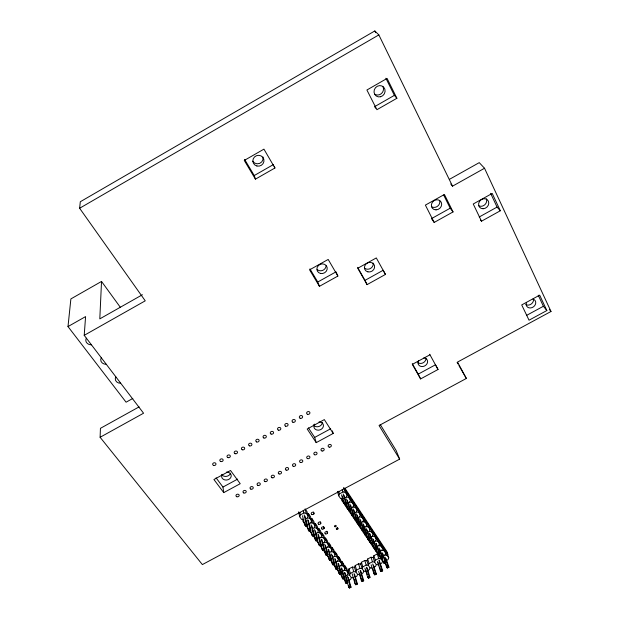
<?xml version="1.0" encoding="UTF-8"?>
<svg xmlns="http://www.w3.org/2000/svg" width="619" height="619" viewBox="0 0 619 619"><rect width="100%" height="100%" fill="white"/><g stroke="black" fill="none" stroke-linecap="round" stroke-linejoin="round"><path stroke-width="0.93" d="M380.198 424.433L396.121 450.477L399.65 459.128L202.367 564.582L100.108 437.277L100.44 428.325L139.097 406.884M132.822 398.443L126.083 402.195L67.997 326.577L70.883 298.915L101.531 281.436L99.806 318.87L142.432 294.729M100.108 437.277L143.569 413.213L84.215 335.336L85.584 316.595L67.997 326.577M385.947 558.423L388.925 567.236L388.453 567.515L385.173 557.255M379.749 549.13L382.681 557.897L382.202 558.168L378.967 547.947M379.153 560.063L382.65 570.679L382.171 570.958L378.96 560.675M382.859 553.788L385.815 562.578L385.343 562.857L382.078 552.62M373.474 539.714L376.352 548.426L375.865 548.697L372.677 538.515M373.481 565.116L376.321 573.991L375.841 574.277L372.7 563.963M376.337 543.559L379.524 553.177L379.045 553.448L375.834 543.25M366.951 529.686L369.93 538.832L369.435 539.095L366.146 528.471M369.845 533.555L373.149 543.644L372.661 543.915L369.342 533.269M366.959 567.507L370 577.303L369.512 577.589L366.448 567.244M363.74 524.866L366.688 533.98L366.193 534.243L362.927 523.643M360.73 570.78L363.686 580.614L363.198 580.901L360.204 570.525M348.218 577.318L351.019 587.222L350.524 587.508L347.414 576.173M357.248 515.101L360.134 524.161L359.631 524.417L356.42 513.863M354.501 574.045L357.387 583.918L356.892 584.204L353.967 573.798M360.506 519.983L363.423 529.075L362.92 529.338L359.685 518.761M350.663 505.22L353.488 514.219L352.977 514.474L349.828 503.967M345.023 572.768L347.793 582.649L347.29 582.943L344.466 572.521M353.967 510.18L356.823 519.209L356.312 519.465L353.132 508.934M84.215 335.336L145.241 300.826L79.627 208.255L80.315 201.74L374.812 30.95L378.851 34.912L452.528 186.164L484.53 168.252L551.003 311.481L457.534 362.069L466.355 378.449L379.06 425.516L399.65 459.128M343.986 495.208L346.748 504.145L346.23 504.392L343.135 493.939M338.562 563.592L341.27 573.426L340.76 573.705L337.989 563.321M349.278 507.928L350.13 509.197L349.611 509.452L349.186 508.818L349.278 507.928L347.623 508.81L348.474 510.087L350.13 509.197L347.336 500.229M339.413 567.871L342.121 577.728L342.941 578.889L342.121 577.728L343.715 576.893L344.535 578.053L344.04 578.339L343.622 577.759L341.239 567.933M332.256 555.173L334.655 564.071L334.144 564.35L331.42 553.997M335.297 558.957L337.974 568.76L337.463 569.047L334.717 558.671M325.486 545.254L327.954 554.585L327.428 554.864L324.642 544.055M328.704 549.587L331.312 559.344L330.794 559.622L328.109 549.285M318.514 534.739L321.153 544.944L320.627 545.215L317.895 534.452M321.888 539.536L324.565 549.765L324.039 550.043L321.284 539.257M315.35 530.831L317.725 540.085L317.191 540.356L314.491 529.609M308.254 520.153L310.784 530.266L310.243 530.529L307.612 519.836M311.93 525.972L314.266 535.195L313.725 535.458L311.063 524.742M305.012 516.145L307.279 525.307L306.73 525.57L304.13 514.892M303.914 519.79L301.615 519.449L299.728 516.78L300.416 514.838L299.774 512.176M304.633 523.705L303.225 521.724L303.681 520.432M305.306 519.047L307.395 517.933L308.084 515.998L306.97 511.557L305.105 508.888L306.212 513.321L308.084 515.998M308.556 529.253L306.699 526.622L307.156 525.345M308.773 523.968L310.854 522.854L311.543 520.927L310.413 516.478L308.556 513.832L307.039 513.6M310.599 530.22L310.142 531.497L311.527 533.454M312.216 528.85L314.29 527.744L314.986 525.833L313.833 521.36L311.991 518.73L310.483 518.505M314.026 535.064L313.562 536.333L315.404 538.925M315.636 533.702L317.702 532.603L318.398 530.7L317.23 526.212L315.404 523.604L313.895 523.38M317.423 539.876L316.967 541.13L318.328 543.064M319.033 538.515L321.091 537.424L321.787 535.528L320.603 531.032L318.793 528.44L317.292 528.224M347.592 503.154L349.696 502.032L350.424 500.082L348.629 497.374L346.354 497.018L342.841 498.891L340.566 498.535L338.748 495.819L339.467 493.846L338.678 491.246M322.406 543.327L324.464 542.213L325.153 540.333L323.954 535.822L322.151 533.245L320.665 533.029M345.441 503.781L343.924 503.541L342.121 500.848L342.841 498.891M326.097 547.892L327.807 546.987L328.496 545.122L327.281 540.596L325.493 538.043L324.008 537.826M346.354 497.018L347.089 495.053L345.727 490.72L343.924 488.004L345.278 492.329L347.089 495.053M330.128 546.554L330.592 545.324L328.813 542.778L330.035 547.312L331.823 549.858L331.126 551.715L329.424 552.612M327.49 554.137L327.025 555.367L328.813 557.889M346.725 506.768L347.267 508.524L345.464 505.847L346.191 503.897M350.578 513.461L348.791 510.807L349.518 508.872M351.615 507.758L353.008 507.015L353.743 505.073L352.35 500.709L350.578 498.032L349.077 497.8M332.728 557.301L334.422 556.404L335.119 554.562L333.873 550.012L332.109 547.49L330.639 547.273M355.36 518.598L353.867 518.374L352.095 515.735L352.582 514.451M336.009 561.959L337.703 561.069L338.4 559.228L337.138 554.67L335.382 552.163L333.92 551.955M354.215 513.066L356.304 511.959L357.039 510.033L355.631 505.653L353.867 502.992L352.373 502.76M356.583 521.477L357.14 523.248L355.376 520.625L356.111 518.714M339.266 566.586L340.953 565.696L341.649 563.87L340.38 559.297L338.632 556.806L337.177 556.605M357.496 517.979L359.577 516.873L360.304 514.954L358.888 510.567L357.14 507.92L355.646 507.688M343.135 565.101L343.599 563.894L341.866 561.418L340.411 561.216M360.382 528.115L358.633 525.508L359.121 524.239M341.665 571.623L344.187 570.292L344.884 568.482L343.599 563.894M361.442 522.506L362.819 521.747L363.554 519.844L362.123 515.441L360.382 512.818L361.806 517.213L363.554 519.844M348.327 570.61L349.023 568.807L352.366 567.05L354.525 567.344L355.871 571.933L357.581 574.386L359.74 574.68M345.719 575.747L347.398 574.865L348.095 573.055L346.795 568.459L345.069 566.006L343.622 565.805M363.98 527.713L366.046 526.622L366.781 524.726L365.334 520.308L363.608 517.701L362.13 517.476M349.023 568.807L350.339 573.403L349.642 575.206L348.257 570.556L346.818 570.362M354.525 567.344L355.221 565.542L358.571 563.785L360.73 564.087L362.115 568.652L363.81 571.113L365.968 571.414M351.29 577.604L350.586 579.399L348.915 580.282M367.191 532.526L369.249 531.435L369.984 529.547L368.522 525.113L366.804 522.529L365.342 522.304M371.454 542.654L369.992 542.445L368.282 539.892L368.769 538.646M355.221 565.542L356.583 570.122L355.871 571.933L353.704 571.639L350.339 573.403M360.73 564.087L361.434 562.276L364.784 560.512L366.935 560.822L368.359 565.371L370.046 567.84L372.205 568.141M370.379 537.3L372.437 536.209L373.172 534.336L371.694 529.895L369.992 527.318L368.529 527.102M357.581 574.386L356.869 576.188L355.198 577.063M361.434 562.276L362.827 566.842L362.115 568.652L359.949 568.358L356.583 570.122M366.935 560.822L367.655 559.003L371.005 557.239L373.156 557.549L374.619 562.083L376.298 564.559L378.449 564.861M373.891 541.857L375.594 540.96L376.329 539.095L374.843 534.638L373.149 532.085L371.694 531.868M363.81 571.113L363.098 572.923L361.419 573.798M367.655 559.003L369.079 563.553L368.359 565.371L366.193 565.07L362.827 566.842M373.156 557.549L373.876 555.73L377.234 553.966L378.673 554.167M377.033 546.569L378.735 545.672L379.47 543.822L377.969 539.35L376.282 536.812L374.835 536.603M370.046 567.84L369.326 569.65L367.647 570.532M373.876 555.73L375.346 560.265L374.619 562.083L372.46 561.781L369.079 563.553M376.298 564.559L375.571 566.37L373.891 567.252M380.159 551.25L381.853 550.361L382.588 548.519L381.072 544.031L379.401 541.509L380.909 545.989L382.588 548.519M383.262 555.901L384.948 555.011L385.691 553.177L384.159 548.682L382.496 546.182L384.02 550.67L385.691 553.177M388.763 557.812L387.107 555.32L385.575 550.817L387.223 553.301L388.763 557.812L388.028 559.63L386.341 560.52M305.624 526.181L307.279 525.307L306.39 524.045L304.734 524.927L305.902 526.011L304.734 524.927L302.505 515.766M351.84 515.101L353.488 514.219L352.644 512.958L350.988 513.84L352.149 514.915L350.988 513.84L346.493 498.968M79.627 208.255L378.851 34.912M274.24 166.248L274.929 168.004L255.438 179.146L254.239 175.541L273.552 164.492M396.895 98.274L387.084 78.42L366.905 90.01L376.909 109.702L396.895 98.274L394.365 95.365L374.565 106.692L375.741 108.201M352.923 514.312L354.339 518.83L355.174 520.084L356.312 519.465M449.386 179.371L479.245 162.635L484.53 168.252M319.528 545.811L321.153 544.944L320.294 543.722L318.661 544.588L319.814 545.649L318.661 544.588L316.286 535.303M319.443 286.326L317.764 282.016L336.024 271.834L337.866 276.066L319.443 286.326L309.593 269.838L328.186 259.446L337.866 276.066M453.046 211.922L450.183 208.208L431.489 218.623L434.182 222.43L453.046 211.922L444.419 194.459L425.385 205.106L434.182 222.43M358.494 525.028L360.134 524.161L359.306 522.916L357.658 523.782L358.494 525.028L356.227 519.256M367.067 284.624L364.993 280.368L383.207 270.255L385.444 274.441L367.067 284.624L357.767 268.251L376.306 257.93L385.444 274.441M479.23 216.983L497.057 207.086L500.314 210.769L481.505 221.2L480.476 219.938M429.911 354.819L412.339 364.367L420.603 378.921L438.028 369.489L435.497 364.777L418.22 374.139L420.603 378.921M526.583 315.381L543.405 306.266L546.848 310.545L529.036 320.193L521.709 304.927L539.675 295.155L546.848 310.545M223.738 492.623L213.926 479.516L230.539 470.494L240.218 483.71L223.738 492.623L222.956 487.06L237.673 479.091M332.364 430.87L333.192 433.447L316.216 442.631L314.692 437.409L330.693 428.75M322.94 550.631L324.565 549.765L323.706 548.558L322.081 549.417L323.226 550.477L322.081 549.417L319.675 540.108M361.79 529.941L363.423 529.075L362.595 527.837L360.962 528.711L362.1 529.771L360.962 528.711L358.068 519.62M339.467 493.846L342.996 491.966L345.278 492.329M300.416 514.838L303.906 512.973L306.212 513.321M341.495 494.813L344.226 503.75L344.969 504.199L345.797 503.758M305.461 525.384L306.289 524.943M346.238 504.33L347.623 508.81L348.358 509.259L349.186 508.818M305.987 520.703L308.254 529.895L308.974 530.344L309.802 529.91M351.724 514.288L352.551 513.847M309.446 525.601L311.752 534.824L312.471 535.28L313.291 534.839M355.174 520.084L356.823 519.209L355.987 517.956L354.339 518.83L355.074 519.279L355.894 518.838M312.881 530.475L315.218 539.722L315.938 540.178L316.75 539.737M358.393 524.231L359.213 523.798M319.381 545.037L320.193 544.604M361.689 529.152L362.51 528.719M322.801 549.865L323.613 549.44M323.041 544.898L325.478 554.237L326.19 554.686L327.002 554.26M362.773 529.059L364.235 533.617L364.962 534.065L365.783 533.632M365.055 534.847L366.688 533.98L365.868 532.758L364.235 533.617L365.055 534.847L364.962 534.065M364.831 530.235L367.485 538.476L368.212 538.917L369.032 538.491M326.507 550.129L328.851 558.996L329.563 559.452L330.376 559.027M369.226 538.7L370.719 543.289L371.446 543.737L372.259 543.312M329.594 553.951L332.202 563.731L332.914 564.18L333.718 563.754M371.532 544.503L373.149 543.644L372.344 542.437L370.719 543.289L371.532 544.503L371.446 543.737M333.37 560.404L335.529 568.428L336.241 568.876L337.046 568.451M372.22 542.848L373.93 548.078L374.65 548.527L375.462 548.101M375.679 548.465L377.118 552.837L377.838 553.278L378.642 552.852M337.131 566.834L338.841 573.093L339.545 573.542L340.349 573.124M375.346 560.265L378.727 558.485L380.886 558.795L379.934 555.901M378.828 553.169L380.283 557.557L381.002 557.998L381.807 557.58M342.825 578.177L343.622 577.759M344.535 578.053L342.941 578.889L342.454 577.094M380.136 563.979L381.822 563.097L382.55 561.278L380.832 558.617M343.143 574.246L345.379 582.332L346.083 582.781L346.88 582.363M381.962 557.851L383.424 562.245L384.144 562.686L384.948 562.269M385.072 562.493L386.55 566.903L387.262 567.344L388.067 566.927M346.354 578.796L348.621 586.905L349.325 587.354L350.114 586.936M352.134 573.728L354.989 583.601L355.693 584.05L356.49 583.632M358.633 571.352L361.295 580.289L362.007 580.738L362.796 580.32M364.87 568.072L367.609 576.985L368.32 577.426L369.117 577.009M371.121 564.791L373.93 573.666L374.642 574.115L375.439 573.697M377.381 561.503L380.267 570.347L380.979 570.795L381.776 570.378M355.793 584.746L357.387 583.918L356.575 582.765L354.989 583.601L355.793 584.746L356.892 584.204M368.406 578.138L370 577.303L369.203 576.15L367.609 576.985L368.406 578.138L369.512 577.589M361.032 577.867L362.1 581.45L363.686 580.614L362.889 579.461L361.295 580.289L362.1 581.45L363.198 580.901M372.754 568.606L374.727 574.827L376.321 573.991L375.524 572.83L373.93 573.666L374.727 574.827L375.841 574.277M379.609 567.089L381.049 571.515L382.65 570.679L381.861 569.511L380.267 570.347L381.049 571.515L382.171 570.958M347.398 574.865L349.573 575.159L351.352 577.651L353.519 577.945M340.953 565.696L343.15 565.998L344.884 568.482M344.187 570.292L346.369 570.594L348.095 573.055M337.703 561.069L339.901 561.371L341.649 563.87M331.126 551.715L333.347 552.032L335.119 554.562M334.422 556.404L336.635 556.713L338.4 559.228M384.948 555.011L387.107 555.32M327.807 546.987L330.035 547.312M381.853 550.361L384.02 550.67M324.457 542.236L326.7 542.554L328.496 545.122M375.594 540.96L377.783 541.277L379.47 543.822M317.702 532.603L319.961 532.928L321.787 535.528M378.735 545.672L380.909 545.989M321.091 537.424L323.342 537.749L325.153 540.333M372.437 536.209L374.627 536.534L376.329 539.095M314.29 527.744L316.564 528.077L318.398 530.7M368.274 537.911L366.812 537.694L365.086 535.126L363.299 529.369M366.046 526.622L368.266 526.955L369.984 529.547M307.395 517.933L309.686 518.273L311.543 520.927M369.249 531.435L371.454 531.76L373.172 534.336M310.854 522.854L313.137 523.194L314.986 525.833M362.819 521.778L365.048 522.111L366.781 524.726M359.577 516.873L361.806 517.213M353.008 507.015L355.267 507.363L357.039 510.033M356.304 511.959L358.548 512.308L360.304 514.954M349.696 502.032L351.956 502.388L353.743 505.073M345.758 492.801L347.267 493.034L349.054 495.734L350.424 500.082M450.725 183.967L452.528 186.164M549.277 309.345L551.003 311.481M216.077 477.845L222.956 487.06M101.531 281.436L120.264 307.202M320.34 545.927L322.151 548.48M323.691 550.662L325.493 553.2M330.337 560.04L332.109 562.547L331.622 560.721M333.618 564.683L335.382 567.174L334.887 565.34M336.883 569.294L338.632 571.77M340.125 573.875L341.866 576.335M343.344 578.425L345.069 580.87M308.974 530.344L309.136 531.141L308.254 529.895L309.902 529.021L310.784 530.266L309.136 531.141L308.455 528.378M312.471 535.28L312.626 536.062L311.752 534.824L313.392 533.957L314.266 535.195L312.626 536.062L312.162 534.22M315.938 540.178L316.085 540.952L315.218 539.722L316.851 538.855L317.725 540.085L316.085 540.952L315.148 537.246M326.19 554.686L326.329 555.436L325.478 554.237L327.103 553.378L327.954 554.585L326.329 555.436L325.107 550.771M329.563 559.452L329.703 560.195L328.851 558.996L330.469 558.145L331.312 559.344L329.703 560.195L328.759 556.643M332.914 564.18L333.045 564.915L332.202 563.731L333.811 562.88L334.655 564.071L333.045 564.915L332.565 563.135M336.241 568.876L336.365 569.604L335.529 568.428L337.138 567.584L337.974 568.76L336.365 569.604L335.645 566.927M339.545 573.542L339.669 574.262L338.841 573.093L340.442 572.25L341.27 573.426L339.669 574.262L338.694 570.687M346.083 582.781L346.199 583.485L345.379 582.332L346.973 581.496L347.793 582.649L346.199 583.485L341.804 568.196M349.325 587.354L349.433 588.05L348.621 586.905L350.207 586.069L351.019 587.222L349.433 588.05L348.675 585.35M298.389 511.936L299.503 513.507M355.693 584.05L356.095 584.622M362.007 580.738L362.401 581.318M368.32 577.426L368.723 578.007M374.642 574.115L375.044 574.695M380.979 570.795L381.374 571.376M344.969 504.199L345.085 505.034L344.226 503.75L345.897 502.868L346.748 504.145L345.085 505.034L343.715 500.554M348.358 509.259L348.474 510.087L346.532 503.796M355.074 519.279L355.492 519.906M368.212 538.917L368.305 539.691L367.485 538.476L369.117 537.609L369.93 538.832L368.305 539.691L366.525 534.197M374.65 548.527L374.735 549.277L373.93 548.078L375.547 547.227L376.352 548.426L374.735 549.277L373.303 544.921M377.838 553.278L377.915 554.028L377.118 552.837L378.727 551.986L379.524 553.177L377.915 554.028L376.476 549.649M381.002 557.998L381.072 558.74L380.283 557.557L381.892 556.713L382.681 557.897L381.072 558.74L379.331 553.479M384.144 562.686L384.213 563.422L383.424 562.245L385.026 561.402L385.815 562.578L384.213 563.422L383.625 561.665M387.262 567.344L387.332 568.072L386.55 566.903L388.144 566.068L388.925 567.236L387.332 568.072L385.552 562.779M363.608 532.92L361.875 530.336L359.755 523.573M377.729 553.982L379.408 556.481L378.805 554.678M338.338 492.832L337.432 491.478L338.748 495.819M344.93 488.252L386.914 551.599L387.881 554.415L343.646 487.733M308.378 427.845L314.692 437.409M316.216 442.631L307.21 429.013L324.325 419.597L333.192 433.447M244.606 159.4L254.239 175.541M309.941 268.909L317.764 282.016M255.438 179.146L244.265 160.445L263.942 149.14L274.929 168.004M457.077 362.363L458.006 363.972M458.934 365.574L466.355 378.449M357.604 267.346L364.993 280.368M412.285 363.686L418.22 374.139M429.663 354.238L438.028 369.489M385.892 78.234L394.365 95.365M443.645 194.985L450.183 208.208M374.812 30.95L375.656 32.683M481.505 221.2L473.241 203.991L492.221 193.422L500.314 210.769M490.619 193.306L497.057 207.086M538.236 295.209L543.405 306.266M376.282 536.812L377.783 541.277M373.149 532.085L374.627 536.534M369.992 527.318L371.454 531.76M377.234 553.966L378.727 558.485M366.804 522.529L368.266 526.955M375.694 550.036L376.29 551.831L374.596 549.316L373.714 546.616M363.608 517.701L365.048 522.111M372.561 545.354L373.149 547.15L371.446 544.619L370.038 539.907M378.163 562.663L379.029 565.317M369.411 540.65L369.992 542.445M367.415 537.207L368.282 539.892M357.14 507.92L358.548 512.308M353.867 502.992L355.267 507.363M371.005 557.239L372.46 561.781M350.578 498.032L351.956 502.388M356.482 518.683L358.633 525.508M347.267 493.034L348.629 497.374M353.472 514.66L355.376 520.625M349.874 508.795L352.095 515.735M364.784 560.512L366.193 565.07M342.191 489.374L342.996 491.966M347.979 508.176L348.791 510.807M365.937 570.114L367.307 574.571M344.667 503.224L345.464 505.847M342.346 496.082L343.166 498.767M341.324 498.233L342.121 500.848M358.571 563.785L359.949 568.358M359.693 573.395L360.498 576.08M352.366 567.05L353.704 571.639M354.238 579.361L355.02 582.053M337.471 527.535L337.873 528.928M345.069 566.006L346.369 570.594M341.866 561.418L343.15 565.998M338.632 556.806L339.901 561.371M335.382 552.163L336.635 556.713M332.109 547.49L333.347 552.032M326.84 531.195L327.412 533.292M330.592 545.324L331.823 549.858M323.567 526.63L324.07 528.494M325.493 538.043L326.7 542.554M320.209 521.809L320.704 523.666M322.151 533.245L323.342 537.749M318.793 528.44L319.961 532.928M313.431 512.06L313.91 513.902M315.404 523.604L316.564 528.077M311.991 518.73L313.137 523.194M308.556 513.832L309.686 518.273M303.248 510.311L303.906 512.973M306.258 524.835L306.699 526.622M304.726 522.513L305.399 525.268M302.575 519.039L303.225 521.724M298.66 512.331L299.728 516.78M326.081 265.814A5.231 4.743 -23.1 0 1 322.723 270.356A5.231 4.743 -23.1 0 1 317.152 269.489M439.769 200.982A5.37 4.79 -39.4 0 1 437.447 206.305A5.37 4.79 -39.4 0 1 431.745 206.792M373.125 263.052A5.2 4.666 -28.4 0 1 370.417 268.499A5.2 4.666 -28.4 0 1 364.343 267.934M418.537 360.776A4.937 4.163 -26.6 0 0 418.227 364.088L418.761 365.032A4.937 4.163 -26.6 0 0 424.239 366.131L425.377 365.519A4.937 4.163 -26.6 0 0 427.365 360.366L426.839 359.415A4.937 4.163 -26.6 0 0 423.829 357.898M91.357 344.837A5.238 4.542 3.7 0 1 86.304 338.214M106.166 364.274A5.161 4.449 1.6 0 1 101.245 357.813M120.628 383.238A5.084 4.356 -0.4 0 1 115.815 376.932M486.271 198.73A5.362 4.681 -41.6 0 1 484.77 204.765A5.362 4.681 -41.6 0 1 478.603 205.686M533.493 299.387A5.037 4.186 -35.6 0 1 531.063 304.138A5.037 4.186 -35.6 0 1 525.794 304.594M532.889 299.078A5.06 4.194 -35.5 0 1 535.35 304.517A5.06 4.194 -35.5 0 1 529.052 307.844A5.06 4.194 -35.5 0 1 526.576 302.412M382.929 86.552A5.772 5.378 -54.6 0 1 381.621 93.353A5.772 5.378 -54.6 0 1 374.936 94.274M425.957 358.355A4.913 4.147 -26.7 0 1 423.76 362.409L422.638 363.02A4.913 4.147 -26.7 0 1 417.987 362.672M262.959 156.986A5.563 5.378 -20.3 0 1 252.784 161.226M322.391 422.545A4.828 4.047 -17.1 0 1 318.545 426.599A4.828 4.047 -17.1 0 1 313.361 424.835M230.523 473.202A4.805 3.946 -10.1 0 1 226.554 476.344A4.805 3.946 -10.1 0 1 221.772 474.703M226.407 472.104A4.836 3.954 -10.2 0 1 231.166 476.468A4.836 3.954 -10.2 0 1 224.813 479.918A4.836 3.954 -10.2 0 1 222.244 474.363M319.002 421.918A4.851 4.054 -17.1 0 1 323.311 426.638A4.851 4.054 -17.1 0 1 316.719 429.973A4.851 4.054 -17.1 0 1 314.692 424.1M256.908 166A5.594 5.409 -20.2 0 0 263.81 159.269A5.594 5.409 -20.2 0 0 254.517 156.947A5.594 5.409 -20.2 0 0 256.908 166M320.518 273.451A5.261 4.766 -23 0 0 327.118 267.338A5.261 4.766 -23 0 0 318.537 265.419A5.261 4.766 -23 0 0 320.518 273.451M436.031 209.864A5.401 4.813 -39.3 0 0 441.215 202.196A5.401 4.813 -39.3 0 0 432.294 202.367A5.401 4.813 -39.3 0 0 436.031 209.864M367.91 271.857A5.231 4.681 -28.3 0 0 374.549 265.791A5.231 4.681 -28.3 0 0 366.146 263.88A5.231 4.681 -28.3 0 0 367.91 271.857M483.091 208.735A5.393 4.704 -41.4 0 0 488.368 201.121A5.393 4.704 -41.4 0 0 479.586 201.291A5.393 4.704 -41.4 0 0 483.091 208.735M380.631 96.742A5.803 5.409 -54.2 0 0 383.734 87.248A5.803 5.409 -54.2 0 0 374.309 89.801A5.803 5.409 -54.2 0 0 380.631 96.742M318.715 524.239A1.462 1.161 -15.8 0 0 320.928 523.063A1.462 1.161 -15.8 0 0 318.808 522.196A1.462 1.161 -15.8 0 0 318.715 524.239M322.089 529.067A1.462 1.153 -16 0 0 324.294 527.899A1.462 1.153 -16 0 0 322.182 527.032A1.462 1.153 -16 0 0 322.089 529.067M325.439 533.864A1.455 1.145 -16.1 0 0 327.637 532.696A1.455 1.145 -16.1 0 0 325.532 531.845A1.455 1.145 -16.1 0 0 325.439 533.864M311.899 514.482A1.478 1.176 -15.5 0 0 314.127 513.29A1.478 1.176 -15.5 0 0 311.984 512.408A1.478 1.176 -15.5 0 0 311.899 514.482M336.682 529.268A0.874 0.689 -16.8 0 0 338.005 528.572A0.874 0.689 -16.8 0 0 336.751 528.053A0.874 0.689 -16.8 0 0 336.682 529.268M334.925 526.715A0.874 0.689 -16.7 0 0 336.249 526.018A0.874 0.689 -16.7 0 0 334.995 525.5A0.874 0.689 -16.7 0 0 334.925 526.715M236.791 496.724A1.633 1.323 -11 0 0 239.197 495.386A1.633 1.323 -11 0 0 236.744 494.426A1.633 1.323 -11 0 0 236.791 496.724M314.607 454.756A1.64 1.346 -16.5 0 0 317.06 453.387A1.64 1.346 -16.5 0 0 314.661 452.381A1.64 1.346 -16.5 0 0 314.607 454.756M307.481 458.602A1.64 1.346 -15.9 0 0 309.926 457.24A1.64 1.346 -15.9 0 0 307.527 456.234A1.64 1.346 -15.9 0 0 307.481 458.602M322.135 451.011A1.64 1.354 -17 0 0 324.155 449.185A1.64 1.354 -17 0 0 321.462 448.767A1.64 1.354 -17 0 0 322.135 451.011M329.277 447.158A1.64 1.354 -17.6 0 0 331.304 445.324A1.64 1.354 -17.6 0 0 328.619 444.906A1.64 1.354 -17.6 0 0 329.277 447.158M227.862 457.588A1.671 1.385 -10.3 0 0 230.322 456.203A1.671 1.385 -10.3 0 0 227.8 455.182A1.671 1.385 -10.3 0 0 227.862 457.588M235.042 453.681A1.671 1.385 -10.8 0 0 237.503 452.296A1.671 1.385 -10.8 0 0 234.988 451.266A1.671 1.385 -10.8 0 0 235.042 453.681M242.23 449.765A1.671 1.393 -11.3 0 0 244.698 448.38A1.671 1.393 -11.3 0 0 242.184 447.351A1.671 1.393 -11.3 0 0 242.23 449.765M243.816 492.964A1.633 1.323 -11.4 0 0 246.23 491.618A1.633 1.323 -11.4 0 0 243.778 490.658A1.633 1.323 -11.4 0 0 243.816 492.964M250.842 489.126A1.633 1.331 -11.9 0 0 253.256 487.78A1.633 1.331 -11.9 0 0 250.811 486.813A1.633 1.331 -11.9 0 0 250.842 489.126M257.891 485.366A1.633 1.331 -12.4 0 0 260.313 484.019A1.633 1.331 -12.4 0 0 257.868 483.044A1.633 1.331 -12.4 0 0 257.891 485.366M264.947 481.559A1.633 1.331 -12.8 0 0 267.369 480.205A1.633 1.331 -12.8 0 0 264.932 479.238A1.633 1.331 -12.8 0 0 264.947 481.559M272.012 477.744A1.633 1.339 -13.3 0 0 274.434 476.39A1.633 1.339 -13.3 0 0 272.004 475.415A1.633 1.339 -13.3 0 0 272.012 477.744M300.37 462.439A1.64 1.346 -15.4 0 0 302.807 461.078A1.64 1.346 -15.4 0 0 300.401 460.087A1.64 1.346 -15.4 0 0 300.37 462.439M293.259 466.277A1.633 1.346 -14.8 0 0 295.704 464.915A1.633 1.346 -14.8 0 0 293.282 463.925A1.633 1.346 -14.8 0 0 293.259 466.277M286.171 470.107A1.633 1.339 -14.3 0 0 288.601 468.745A1.633 1.339 -14.3 0 0 286.179 467.763A1.633 1.339 -14.3 0 0 286.171 470.107M279.084 473.93A1.633 1.339 -13.8 0 0 281.513 472.576A1.633 1.339 -13.8 0 0 279.084 471.593A1.633 1.339 -13.8 0 0 279.084 473.93M220.689 461.488A1.671 1.377 -9.8 0 0 223.149 460.103A1.671 1.377 -9.8 0 0 220.619 459.097A1.671 1.377 -9.8 0 0 220.689 461.488M213.532 465.387A1.671 1.377 -9.3 0 0 215.985 464.002A1.671 1.377 -9.3 0 0 213.454 462.997A1.671 1.377 -9.3 0 0 213.532 465.387M256.637 441.927A1.671 1.393 -12.4 0 0 259.121 440.527A1.671 1.393 -12.4 0 0 256.614 439.49A1.671 1.393 -12.4 0 0 256.637 441.927M249.426 445.85A1.671 1.393 -11.8 0 0 251.902 444.457A1.671 1.393 -11.8 0 0 249.395 443.421A1.671 1.393 -11.8 0 0 249.426 445.85M285.591 426.166A1.671 1.408 -14.7 0 0 288.09 424.758A1.671 1.408 -14.7 0 0 285.607 423.706A1.671 1.408 -14.7 0 0 285.591 426.166M263.864 437.989A1.671 1.4 -13 0 0 266.34 436.596A1.671 1.4 -13 0 0 263.849 435.552A1.671 1.4 -13 0 0 263.864 437.989M278.341 430.112A1.671 1.4 -14.1 0 0 280.833 428.712A1.671 1.4 -14.1 0 0 278.341 427.659A1.671 1.4 -14.1 0 0 278.341 430.112M307.426 414.281A1.679 1.416 -16.6 0 0 309.933 412.873A1.679 1.416 -16.6 0 0 307.465 411.797A1.679 1.416 -16.6 0 0 307.426 414.281M271.099 434.058A1.671 1.4 -13.5 0 0 273.583 432.658A1.671 1.4 -13.5 0 0 271.091 431.613A1.671 1.4 -13.5 0 0 271.099 434.058M300.138 418.251A1.679 1.408 -15.9 0 0 302.637 416.842A1.679 1.408 -15.9 0 0 300.169 415.775A1.679 1.408 -15.9 0 0 300.138 418.251M292.864 422.212A1.671 1.408 -15.3 0 0 295.356 420.804A1.671 1.408 -15.3 0 0 292.88 419.744A1.671 1.408 -15.3 0 0 292.864 422.212"/></g></svg>
